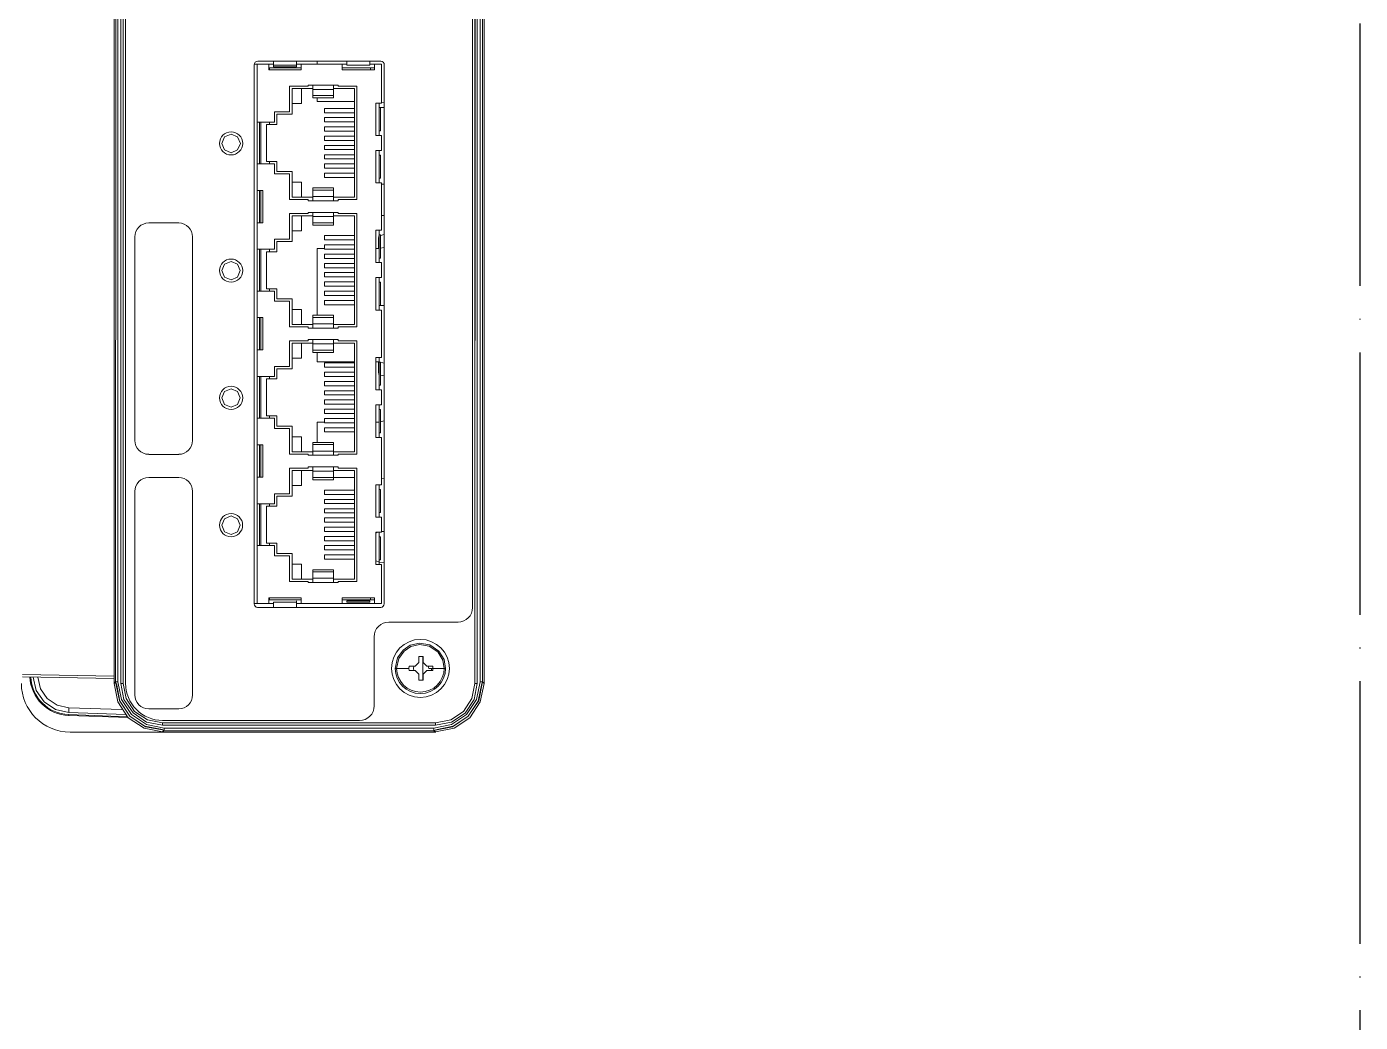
# Model space of a CAD drawing. Header units: millimetres. Extents: x 0 to 3780, y 0 to 2673.
# Drawn here: x 847.8 to 994.2, y 1141.1 to 1250.4 of the extents above; entities that cross this region are included whole.
import ezdxf
from ezdxf.enums import TextEntityAlignment as Align

# ---------------------------------------------------------------- set-up
doc = ezdxf.new("R2010")
doc.units = ezdxf.units.MM
doc.linetypes.add('EPL_DASHDOT', pattern=[1, 0.8, -0.1, 0, -0.1])
for name, color, linetype, lineweight in [('0_1', 7, 'Continuous', 5), ('EPLAN307', 134, 'EPL_DASHDOT', 5), ('EPLAN400', 5, 'Continuous', 5), ('EPLAN500', 7, 'Continuous', 5), ('EPLAN501', 7, 'Continuous', 5), ('EPLAN502', 7, 'Continuous', 5), ('EPLAN503', 7, 'Continuous', 5), ('EPLAN504', 7, 'Continuous', 5)]:
    doc.layers.add(name, color=color, linetype=linetype, lineweight=lineweight)
doc.styles.add('Tahoma', font='')
doc.styles.get('Tahoma').set_extended_font_data('Tahoma')

# ---------------------------------------------------------------- blocks, each defined once
blk = doc.blocks.new('EPLSYM_LibrarySPECIAL_Symbol2_Variant0_Placement1')
at = {"layer": 'EPLAN307', "lineweight": 25, "ltscale": 36}
blk.add_lwpolyline([(0, -1238.76), (720, -1238.76), (720, 0), (0, 0)], close=True, dxfattribs=at)
at = {"layer": 'EPLAN400', "color": 5, "style": 'Tahoma'}
blk.add_attdef('88_20010', text='', height=2.26, dxfattribs=at).set_placement((-1.5, -0.95), align=Align.TOP_RIGHT)
at = {"layer": 'EPLAN500', "color": 7, "style": 'Tahoma'}
blk.add_attdef('88_20027', text='', height=1.63, dxfattribs=at).set_placement((-1.5, -4.58), align=Align.TOP_RIGHT)
at = {"layer": 'EPLAN501', "color": 7, "style": 'Tahoma'}
blk.add_attdef('88_20011', text='', height=18.06, dxfattribs=at).set_placement((-1.5, -13.26), align=Align.TOP_RIGHT)
at = {"layer": 'EPLAN502', "color": 7, "style": 'Tahoma'}
blk.add_attdef('88_20025', text='', height=1.63, dxfattribs=at).set_placement((-1.5, -12.68), align=Align.TOP_RIGHT)
at = {"layer": 'EPLAN503', "color": 7, "style": 'Tahoma'}
blk.add_attdef('88_20024', text='', height=1.63, dxfattribs=at).set_placement((-1.5, -15.38), align=Align.TOP_RIGHT)
at = {"layer": 'EPLAN504', "color": 7, "style": 'Tahoma'}
blk.add_attdef('88_20901[1]', text='', height=1.63, dxfattribs=at).set_placement((-1.5, -7.28), align=Align.TOP_RIGHT)

msp = doc.modelspace()

# ---------------------------------------------------------------- linework, layer by layer
at = {"layer": '0_1', "color": 7, "linetype": 'Continuous', "lineweight": 0, "ltscale": 25.4}
for p, q in [((857.43, 1320.02), (857.42, 1178.3)), ((857.42, 1178.3), (857.43, 1320.02)), ((857.61, 1319.85), (857.59, 1178.48)), ((857.86, 1319.85), (857.84, 1178.48)), ((858.18, 1320.04), (858.16, 1178.29)), ((897.29, 1178.28), (897.31, 1320.04)), ((897.61, 1178.47), (897.63, 1319.85)), ((897.86, 1178.47), (897.88, 1319.85)), ((898.04, 1178.3), (898.06, 1320.02)), ((898.06, 1320.02), (898.04, 1178.3)), ((898.06, 1319.73), (898.06, 1178.29)), ((872.81, 1246.21), (872.81, 1246.21)), ((873.14, 1246.27), (873.14, 1239.92)), ((873.14, 1246.27), (874.41, 1246.27)), ((873.19, 1246.59), (886.71, 1246.59)), ((873.19, 1246.59), (873.19, 1246.59)), ((877.96, 1246.27), (877.96, 1245.66)), ((877.96, 1246.27), (882.46, 1246.27)), ((886.02, 1246.27), (886.78, 1246.27)), ((886.71, 1246.59), (886.71, 1246.59)), ((887.09, 1246.21), (887.09, 1246.21)), ((874.41, 1245.89), (874.48, 1245.89)), ((874.48, 1245.89), (874.48, 1245.66)), ((885.56, 1245.89), (882.46, 1245.89)), ((886.02, 1245.66), (882.46, 1245.66)), ((878.72, 1243.85), (876.69, 1243.85)), ((879.23, 1243.59), (876.97, 1243.59)), ((876.97, 1243.59), (876.97, 1240.78)), ((881.52, 1243.98), (879.23, 1243.98)), ((879.23, 1243.98), (879.23, 1243.51)), ((879.23, 1243.51), (881.52, 1243.51)), ((882.02, 1243.98), (881.52, 1243.98)), ((881.52, 1243.98), (881.52, 1243.51)), ((883.81, 1243.59), (881.52, 1243.59)), ((881.52, 1242.82), (881.52, 1243.51)), ((884.06, 1243.85), (882.02, 1243.85)), ((883.81, 1243.59), (883.81, 1231.67)), ((879.23, 1242.82), (879.23, 1242.57)), ((879.23, 1242.82), (881.52, 1242.82)), ((879.23, 1242.57), (881.52, 1242.57)), ((881.52, 1242.82), (881.52, 1242.57)), ((876.69, 1241.03), (875.04, 1241.03)), ((876.97, 1240.78), (875.3, 1240.78)), ((883.81, 1240.95), (880.51, 1240.95)), ((883.81, 1240.41), (880.51, 1240.41)), ((886.53, 1241.5), (886.66, 1241.5)), ((875.04, 1239.92), (873.14, 1239.92)), ((873.14, 1239.92), (873.14, 1235.34)), ((874.48, 1239.66), (874.48, 1239.92)), ((883.81, 1239.94), (880.51, 1239.94)), ((883.81, 1239.39), (880.51, 1239.39)), ((883.81, 1238.92), (880.51, 1238.92)), ((883.81, 1238.37), (880.51, 1238.37)), ((883.81, 1237.9), (880.51, 1237.9)), ((883.81, 1237.36), (880.51, 1237.36)), ((883.81, 1236.34), (880.51, 1236.34)), ((883.81, 1235.87), (880.51, 1235.87)), ((886.78, 1236.81), (886.17, 1236.81)), ((873.14, 1235.34), (875.04, 1235.34)), ((874.48, 1235.6), (874.15, 1235.6)), ((874.48, 1235.6), (875.3, 1235.6)), ((875.3, 1235.6), (875.3, 1234.48)), ((875.3, 1234.48), (876.97, 1234.48)), ((876.97, 1234.48), (876.97, 1231.67)), ((883.81, 1235.33), (880.51, 1235.33)), ((883.81, 1234.31), (880.51, 1234.31)), ((886.17, 1233.25), (886.78, 1233.25)), ((876.69, 1231.41), (878.72, 1231.41)), ((881.52, 1232.69), (879.23, 1232.69)), ((879.23, 1232.69), (879.23, 1232.45)), ((879.23, 1231.75), (879.23, 1232.45)), ((879.23, 1232.45), (881.52, 1232.45)), ((879.23, 1231.75), (879.23, 1231.28)), ((881.52, 1231.75), (879.23, 1231.75)), ((882.02, 1231.41), (884.06, 1231.41)), ((878.72, 1229.88), (876.69, 1229.88)), ((878.72, 1231.28), (879.23, 1231.28)), ((879.23, 1230.01), (878.72, 1230.01)), ((879.23, 1231.28), (881.52, 1231.28)), ((881.52, 1230.01), (879.23, 1230.01)), ((879.23, 1230.01), (879.23, 1229.54)), ((884.06, 1229.88), (882.02, 1229.88)), ((879.23, 1229.54), (881.52, 1229.54)), ((879.23, 1228.85), (879.23, 1228.6)), ((879.23, 1228.6), (881.52, 1228.6)), ((883.81, 1229.62), (881.52, 1229.62)), ((886.78, 1228.04), (886.17, 1228.04)), ((875.04, 1225.95), (873.14, 1225.95)), ((874.48, 1225.69), (874.48, 1225.95)), ((875.3, 1226.81), (875.3, 1225.69)), ((886.17, 1224.49), (886.78, 1224.49)), ((883.81, 1223.93), (880.51, 1223.93)), ((873.14, 1221.37), (875.04, 1221.37)), ((874.48, 1221.63), (875.3, 1221.63)), ((875.3, 1221.63), (875.3, 1220.51)), ((883.81, 1222.37), (880.51, 1222.37)), ((875.04, 1220.26), (876.69, 1220.26)), ((875.3, 1220.51), (876.97, 1220.51)), ((876.97, 1220.51), (876.97, 1217.7)), ((883.81, 1220.89), (880.51, 1220.89)), ((886.66, 1219.79), (886.53, 1219.79)), ((881.52, 1218.72), (879.23, 1218.72)), ((879.23, 1218.72), (879.23, 1218.48)), ((879.23, 1217.78), (879.23, 1218.48)), ((879.23, 1218.48), (881.52, 1218.48)), ((881.52, 1218.72), (881.52, 1218.48)), ((881.52, 1218.48), (881.52, 1217.78)), ((876.69, 1217.44), (878.72, 1217.44)), ((879.23, 1217.78), (879.23, 1217.31)), ((881.52, 1217.78), (879.23, 1217.78)), ((879.23, 1217.31), (881.52, 1217.31)), ((881.52, 1217.78), (881.52, 1217.31)), ((883.81, 1217.7), (881.52, 1217.7)), ((881.52, 1217.31), (882.02, 1217.31)), ((882.02, 1217.44), (884.06, 1217.44)), ((878.72, 1215.91), (876.69, 1215.91)), ((879.23, 1215.65), (876.97, 1215.65)), ((876.97, 1215.65), (876.97, 1212.84)), ((881.52, 1216.04), (879.23, 1216.04)), ((879.23, 1216.04), (879.23, 1215.57)), ((879.23, 1215.57), (879.23, 1214.88)), ((884.06, 1215.91), (882.02, 1215.91)), ((873.14, 1214.9), (873.75, 1214.9)), ((877.99, 1214.01), (876.97, 1214.01)), ((879.23, 1214.88), (879.23, 1214.63)), ((879.23, 1214.88), (881.52, 1214.88)), ((879.23, 1214.63), (881.52, 1214.63)), ((886.78, 1214.07), (886.17, 1214.07)), ((876.69, 1213.09), (875.04, 1213.09)), ((876.97, 1212.84), (875.3, 1212.84)), ((883.81, 1213.01), (880.51, 1213.01)), ((883.81, 1212.47), (880.51, 1212.47)), ((875.04, 1211.98), (873.14, 1211.98)), ((873.39, 1211.98), (873.39, 1207.4)), ((875.3, 1211.72), (874.48, 1211.72)), ((883.81, 1212), (880.51, 1212)), ((883.81, 1211.45), (880.51, 1211.45)), ((883.81, 1210.98), (880.51, 1210.98)), ((883.81, 1210.43), (880.51, 1210.43)), ((883.81, 1209.96), (880.51, 1209.96)), ((883.81, 1209.42), (880.51, 1209.42)), ((886.17, 1210.52), (886.78, 1210.52)), ((883.81, 1208.95), (880.51, 1208.95)), ((883.81, 1208.4), (880.51, 1208.4)), ((883.81, 1207.93), (880.51, 1207.93)), ((873.14, 1207.4), (875.04, 1207.4)), ((874.48, 1207.4), (874.48, 1207.66)), ((874.48, 1207.66), (875.3, 1207.66)), ((875.3, 1207.66), (875.3, 1206.54)), ((875.3, 1206.54), (876.97, 1206.54)), ((876.97, 1206.54), (876.97, 1203.73)), ((883.81, 1207.39), (880.51, 1207.39)), ((875.04, 1206.29), (876.69, 1206.29)), ((883.81, 1206.37), (880.51, 1206.37)), ((886.17, 1205.31), (886.78, 1205.31)), ((873.75, 1204.48), (873.14, 1204.48)), ((881.52, 1204.75), (879.23, 1204.75)), ((883.81, 1203.73), (881.52, 1203.73)), ((876.69, 1203.47), (878.72, 1203.47)), ((879.23, 1202.07), (878.72, 1202.07)), ((878.72, 1202.07), (878.72, 1201.94)), ((879.23, 1203.34), (881.52, 1203.34)), ((881.52, 1202.07), (879.23, 1202.07)), ((879.23, 1202.07), (879.23, 1201.6)), ((881.52, 1202.07), (881.52, 1201.6)), ((882.02, 1203.47), (884.06, 1203.47)), ((873.14, 1200.93), (873.14, 1198.01)), ((878.72, 1201.94), (876.69, 1201.94)), ((879.23, 1201.6), (879.23, 1200.91)), ((879.23, 1200.91), (879.23, 1200.66)), ((879.23, 1200.91), (881.52, 1200.91)), ((879.23, 1200.66), (881.52, 1200.66)), ((883.81, 1201.68), (881.52, 1201.68)), ((881.52, 1200.91), (881.52, 1200.66)), ((884.06, 1201.94), (882.02, 1201.94)), ((883.81, 1201.68), (883.81, 1189.76)), ((876.69, 1199.12), (875.04, 1199.12)), ((886.78, 1200.1), (886.17, 1200.1)), ((875.04, 1198.01), (873.14, 1198.01)), ((873.14, 1198.01), (873.14, 1193.43)), ((874.15, 1197.75), (874.15, 1193.69)), ((875.3, 1197.75), (874.48, 1197.75)), ((875.3, 1198.87), (875.3, 1197.75)), ((886.17, 1196.55), (886.78, 1196.55)), ((886.78, 1194.9), (886.17, 1194.9)), ((873.14, 1193.43), (875.04, 1193.43)), ((874.48, 1193.43), (874.48, 1193.69)), ((875.3, 1193.69), (875.3, 1192.57)), ((875.04, 1192.32), (876.69, 1192.32)), ((875.3, 1192.57), (876.97, 1192.57)), ((881.52, 1190.78), (879.23, 1190.78)), ((879.23, 1190.78), (879.23, 1190.54)), ((879.23, 1190.54), (881.52, 1190.54)), ((881.52, 1190.78), (881.52, 1190.54)), ((881.52, 1190.54), (881.52, 1189.84)), ((886.17, 1191.34), (886.78, 1191.34)), ((876.69, 1189.5), (878.72, 1189.5)), ((879.23, 1189.76), (876.97, 1189.76)), ((878.72, 1189.5), (878.72, 1189.37)), ((878.72, 1189.37), (879.23, 1189.37)), ((879.23, 1189.84), (879.23, 1189.37)), ((879.23, 1189.37), (881.52, 1189.37)), ((881.52, 1189.84), (881.52, 1189.37)), ((883.81, 1189.76), (881.52, 1189.76)), ((882.02, 1189.5), (884.06, 1189.5)), ((877.96, 1187.69), (874.41, 1187.69)), ((874.41, 1187.69), (874.41, 1187.08)), ((874.48, 1187.69), (874.48, 1187.47)), ((877.96, 1187.47), (874.48, 1187.47)), ((877.96, 1187.08), (877.96, 1187.69)), ((885.56, 1187.47), (882.46, 1187.47)), ((872.8, 1187.03), (872.8, 1187.03)), ((874.41, 1187.08), (873.14, 1187.08)), ((886.7, 1186.65), (873.18, 1186.65)), ((873.18, 1186.65), (873.18, 1186.65)), ((882.46, 1187.08), (877.96, 1187.08)), ((886.78, 1187.08), (886.02, 1187.08)), ((886.7, 1186.65), (886.7, 1186.65)), ((887.08, 1187.03), (887.08, 1187.03)), ((887.58, 1185.03), (895.18, 1185.02)), ((889.79, 1179.95), (889.81, 1180.2)), ((889.81, 1180.2), (890.47, 1180.2)), ((890.87, 1180.6), (890.47, 1180.2)), ((890.87, 1181.25), (890.87, 1180.6)), ((891.37, 1181.24), (891.37, 1180.6)), ((891.77, 1180.2), (891.37, 1180.6)), ((891.77, 1180.2), (892.41, 1180.2)), ((892.41, 1180.2), (892.43, 1179.95)), ((857.42, 1178.84), (847.37, 1179.02)), ((888.28, 1179.95), (888.44, 1179.95)), ((888.44, 1179.95), (889.79, 1179.95)), ((889.81, 1179.7), (889.79, 1179.95)), ((889.81, 1179.7), (890.47, 1179.7)), ((890.47, 1179.7), (890.87, 1179.3)), ((890.87, 1179.3), (890.87, 1178.65)), ((891.37, 1179.3), (891.77, 1179.7)), ((891.37, 1179.3), (891.37, 1178.65)), ((891.77, 1179.7), (892.41, 1179.7)), ((892.43, 1179.95), (893.67, 1179.95)), ((893.67, 1179.95), (893.82, 1179.95)), ((857.59, 1178.48), (857.42, 1178.3)), ((857.42, 1178.3), (857.42, 1178.3)), ((857.84, 1178.48), (857.59, 1178.48)), ((858.41, 1178.29), (858.16, 1178.29)), ((897.04, 1178.28), (897.29, 1178.28)), ((897.61, 1178.47), (897.86, 1178.47)), ((897.86, 1178.47), (898.04, 1178.3)), ((898.04, 1178.3), (898.04, 1178.3)), ((858.68, 1174.9), (852.45, 1175.12)), ((864.52, 1175.5), (861.22, 1175.5)), ((862.74, 1174.23), (884.38, 1174.23)), ((892.73, 1172.96), (852.59, 1172.96)), ((862.74, 1173.98), (862.73, 1173.97)), ((862.73, 1173.72), (862.73, 1173.97)), ((892.72, 1173.97), (862.73, 1173.97)), ((862.73, 1173.72), (892.72, 1173.71)), ((862.74, 1173.98), (892.71, 1173.98)), ((862.92, 1173.15), (862.75, 1172.97)), ((862.75, 1172.97), (892.71, 1172.97)), ((892.71, 1172.97), (862.75, 1172.97)), ((862.92, 1173.4), (892.53, 1173.4)), ((862.92, 1173.4), (862.92, 1173.15)), ((862.92, 1173.15), (892.53, 1173.14)), ((892.53, 1173.4), (892.53, 1173.14)), ((892.53, 1173.14), (892.71, 1172.97)), ((892.72, 1173.97), (892.71, 1173.98)), ((892.72, 1173.97), (892.72, 1173.71))]:
    msp.add_line(p, q, dxfattribs=at)
at = {"layer": '0_1', "color": 144, "linetype": 'Continuous', "lineweight": 0, "ltscale": 25.4}
for p, q in [((858.41, 1178.29), (858.43, 1320.04)), ((858.44, 1320.03), (858.42, 1178.3)), ((858.69, 1320.03), (858.68, 1178.3)), ((896.78, 1186.62), (896.79, 1320.03)), ((897.03, 1178.29), (897.05, 1320.03)), ((897.06, 1320.04), (897.04, 1178.28)), ((897.04, 1178.81), (897.04, 1249.16)), ((872.8, 1187.03), (872.81, 1246.21)), ((872.82, 1246.27), (873.14, 1246.27)), ((874.41, 1246.27), (874.41, 1245.66)), ((874.92, 1246.27), (874.41, 1246.27)), ((874.92, 1246.15), (874.92, 1246.59)), ((874.92, 1246.15), (874.92, 1246)), ((877.46, 1246.15), (874.92, 1246.15)), ((877.46, 1246), (874.92, 1246)), ((877.46, 1246.59), (877.46, 1246.15)), ((877.96, 1246.27), (877.46, 1246.27)), ((877.46, 1246), (877.46, 1246.15)), ((879.72, 1246.59), (879.72, 1246.27)), ((882.46, 1246.27), (882.46, 1245.66)), ((882.46, 1246.27), (882.97, 1246.27)), ((882.97, 1246.15), (882.97, 1246.59)), ((885.51, 1246.15), (882.97, 1246.15)), ((885.51, 1246.59), (885.51, 1246.15)), ((885.51, 1246.27), (886.02, 1246.27)), ((886.02, 1246.27), (886.02, 1245.66)), ((886.78, 1246.27), (886.78, 1242.01)), ((887.09, 1246.21), (887.08, 1187.03)), ((877.96, 1245.66), (874.41, 1245.66)), ((877.96, 1245.89), (874.48, 1245.89)), ((886.02, 1245.89), (885.56, 1245.89)), ((885.56, 1245.89), (885.56, 1245.66)), ((876.69, 1243.85), (876.69, 1241.03)), ((877.99, 1243.59), (877.99, 1241.95)), ((879.23, 1243.98), (878.72, 1243.98)), ((878.72, 1243.98), (878.72, 1243.85)), ((879.23, 1243.51), (879.23, 1242.82)), ((882.02, 1243.85), (882.02, 1243.98)), ((884.06, 1231.41), (884.06, 1243.85)), ((877.99, 1241.95), (876.97, 1241.95)), ((879.72, 1242.57), (879.72, 1242.18)), ((879.72, 1242.18), (883.81, 1242.18)), ((886.78, 1242.01), (886.17, 1242.01)), ((886.17, 1242.01), (886.17, 1238.46)), ((886.53, 1242.01), (886.53, 1241.5)), ((886.78, 1242.12), (887.09, 1242.05)), ((875.04, 1241.03), (875.04, 1239.92)), ((875.3, 1240.78), (875.3, 1239.66)), ((883.81, 1241.42), (880.51, 1241.42)), ((880.51, 1240.95), (880.51, 1241.42)), ((880.51, 1239.94), (880.51, 1240.41)), ((886.53, 1238.96), (886.53, 1241.5)), ((886.66, 1241.5), (886.66, 1238.96)), ((886.66, 1241.5), (887.09, 1241.5)), ((873.39, 1239.92), (873.39, 1235.34)), ((873.52, 1239.92), (873.52, 1235.34)), ((874.48, 1239.66), (874.15, 1239.66)), ((874.15, 1239.66), (874.15, 1235.6)), ((875.3, 1239.66), (874.48, 1239.66)), ((880.51, 1238.92), (880.51, 1239.39)), ((886.53, 1238.96), (886.53, 1238.46)), ((886.66, 1238.96), (886.53, 1238.96)), ((880.51, 1237.9), (880.51, 1238.37)), ((880.51, 1236.89), (880.51, 1237.36)), ((886.17, 1238.46), (886.78, 1238.46)), ((886.78, 1238.46), (886.78, 1236.81)), ((883.81, 1236.89), (880.51, 1236.89)), ((880.51, 1235.87), (880.51, 1236.34)), ((886.17, 1236.81), (886.17, 1233.25)), ((886.53, 1236.81), (886.53, 1236.3)), ((886.53, 1236.3), (886.66, 1236.3)), ((886.53, 1233.76), (886.53, 1236.3)), ((886.66, 1236.3), (886.66, 1233.76)), ((873.14, 1235.34), (873.14, 1232.42)), ((874.48, 1235.34), (874.48, 1235.6)), ((875.04, 1235.34), (875.04, 1234.23)), ((880.51, 1234.86), (880.51, 1235.33)), ((883.81, 1234.86), (880.51, 1234.86)), ((880.51, 1233.84), (880.51, 1234.31)), ((875.04, 1234.23), (876.69, 1234.23)), ((876.69, 1234.23), (876.69, 1231.41)), ((876.97, 1233.31), (877.99, 1233.31)), ((877.99, 1233.31), (877.99, 1231.67)), ((883.81, 1233.84), (880.51, 1233.84)), ((886.53, 1233.76), (886.53, 1233.25)), ((886.66, 1233.76), (886.53, 1233.76)), ((886.78, 1233.25), (886.78, 1228.04)), ((873.75, 1232.42), (873.14, 1232.42)), ((873.14, 1232.42), (873.14, 1228.87)), ((873.39, 1232.42), (873.39, 1228.87)), ((873.52, 1232.42), (873.52, 1228.87)), ((873.75, 1228.87), (873.75, 1232.42)), ((879.23, 1231.67), (876.97, 1231.67)), ((878.72, 1231.41), (878.72, 1231.28)), ((881.52, 1232.45), (881.52, 1232.69)), ((881.52, 1232.45), (881.52, 1231.75)), ((881.52, 1231.28), (881.52, 1231.75)), ((883.81, 1231.67), (881.52, 1231.67)), ((881.52, 1231.28), (881.52, 1231.67)), ((882.02, 1231.28), (882.02, 1231.41)), ((876.69, 1229.88), (876.69, 1227.06)), ((878.72, 1230.01), (878.72, 1229.88)), ((881.52, 1231.28), (882.02, 1231.28)), ((882.02, 1230.01), (881.52, 1230.01)), ((881.52, 1229.54), (881.52, 1230.01)), ((881.52, 1229.62), (881.52, 1230.01)), ((882.02, 1229.88), (882.02, 1230.01)), ((884.06, 1217.44), (884.06, 1229.88)), ((861.22, 1228.84), (864.53, 1228.84)), ((873.14, 1228.87), (873.14, 1225.95)), ((873.14, 1228.87), (873.75, 1228.87)), ((879.23, 1229.62), (876.97, 1229.62)), ((876.97, 1229.62), (876.97, 1226.81)), ((877.99, 1229.62), (877.99, 1227.98)), ((879.23, 1229.54), (879.23, 1228.85)), ((879.23, 1228.85), (881.52, 1228.85)), ((881.52, 1228.85), (881.52, 1229.54)), ((881.52, 1228.6), (881.52, 1228.85)), ((883.81, 1229.62), (883.81, 1217.7)), ((859.7, 1204.97), (859.7, 1227.32)), ((866.05, 1227.32), (866.05, 1204.97)), ((876.69, 1227.06), (875.04, 1227.06)), ((875.04, 1227.06), (875.04, 1225.95)), ((877.99, 1227.98), (876.97, 1227.98)), ((883.81, 1227.45), (880.51, 1227.45)), ((880.51, 1226.98), (880.51, 1227.45)), ((883.81, 1226.98), (880.51, 1226.98)), ((886.17, 1228.04), (886.17, 1224.49)), ((886.53, 1228.04), (886.53, 1227.53)), ((886.53, 1224.99), (886.53, 1227.53)), ((886.53, 1227.53), (886.66, 1227.53)), ((886.66, 1227.53), (886.66, 1224.99)), ((887.08, 1227.58), (886.68, 1227.47)), ((873.14, 1225.95), (873.14, 1221.37)), ((873.39, 1225.95), (873.39, 1221.37)), ((873.52, 1225.95), (873.52, 1221.37)), ((874.48, 1225.69), (874.15, 1225.69)), ((874.15, 1225.69), (874.15, 1221.63)), ((875.3, 1225.69), (874.48, 1225.69)), ((876.97, 1226.81), (875.3, 1226.81)), ((879.72, 1226.04), (879.72, 1218.72)), ((880.51, 1226.04), (879.72, 1226.04)), ((883.81, 1226.44), (880.51, 1226.44)), ((880.51, 1225.97), (880.51, 1226.44)), ((883.81, 1225.97), (880.51, 1225.97)), ((886.45, 1226.04), (886.17, 1226.04)), ((886.53, 1226.05), (886.45, 1226.04)), ((887.08, 1226.16), (886.66, 1226.08)), ((883.81, 1225.42), (880.51, 1225.42)), ((880.51, 1224.95), (880.51, 1225.42)), ((883.81, 1224.95), (880.51, 1224.95)), ((883.81, 1224.4), (880.51, 1224.4)), ((880.51, 1223.93), (880.51, 1224.4)), ((886.53, 1224.99), (886.53, 1224.49)), ((886.66, 1224.99), (886.53, 1224.99)), ((886.78, 1224.49), (886.78, 1222.84)), ((883.81, 1223.39), (880.51, 1223.39)), ((880.51, 1222.92), (880.51, 1223.39)), ((883.81, 1222.92), (880.51, 1222.92)), ((886.78, 1222.84), (886.17, 1222.84)), ((886.17, 1222.84), (886.17, 1219.28)), ((886.53, 1222.84), (886.53, 1222.33)), ((873.14, 1221.37), (873.14, 1218.45)), ((874.48, 1221.63), (874.15, 1221.63)), ((874.48, 1221.37), (874.48, 1221.63)), ((875.04, 1221.37), (875.04, 1220.26)), ((880.51, 1221.9), (880.51, 1222.37)), ((883.81, 1221.9), (880.51, 1221.9)), ((883.81, 1221.36), (880.51, 1221.36)), ((880.51, 1220.89), (880.51, 1221.36)), ((886.53, 1222.33), (886.66, 1222.33)), ((886.53, 1219.79), (886.53, 1222.33)), ((886.66, 1222.33), (886.66, 1219.79)), ((876.69, 1220.26), (876.69, 1217.44)), ((883.81, 1220.34), (880.51, 1220.34)), ((880.51, 1219.87), (880.51, 1220.34)), ((883.81, 1219.87), (880.51, 1219.87)), ((886.53, 1219.79), (886.53, 1219.28)), ((887.08, 1219.79), (886.66, 1219.79)), ((873.75, 1218.45), (873.14, 1218.45)), ((873.14, 1218.45), (873.14, 1214.9)), ((873.39, 1218.45), (873.39, 1214.9)), ((873.52, 1218.45), (873.52, 1214.9)), ((873.75, 1214.9), (873.75, 1218.45)), ((876.97, 1219.34), (877.99, 1219.34)), ((877.99, 1219.34), (877.99, 1217.7)), ((886.17, 1219.28), (886.78, 1219.28)), ((886.78, 1219.28), (886.78, 1214.07)), ((879.23, 1217.7), (876.97, 1217.7)), ((878.72, 1217.44), (878.72, 1217.31)), ((878.72, 1217.31), (879.23, 1217.31)), ((882.02, 1217.31), (882.02, 1217.44)), ((876.69, 1215.91), (876.69, 1213.09)), ((877.99, 1215.65), (877.99, 1214.01)), ((879.23, 1216.04), (878.72, 1216.04)), ((878.72, 1216.04), (878.72, 1215.91)), ((879.23, 1215.57), (881.52, 1215.57)), ((882.02, 1216.04), (881.52, 1216.04)), ((881.52, 1215.57), (881.52, 1216.04)), ((881.52, 1215.65), (881.52, 1216.04)), ((883.81, 1215.65), (881.52, 1215.65)), ((881.52, 1214.88), (881.52, 1215.57)), ((882.02, 1215.91), (882.02, 1216.04)), ((883.81, 1215.65), (883.81, 1203.73)), ((884.06, 1203.47), (884.06, 1215.91)), ((873.14, 1214.9), (873.14, 1211.98)), ((879.72, 1214.63), (879.72, 1213.59)), ((881.52, 1214.63), (881.52, 1214.88)), ((886.17, 1214.07), (886.17, 1210.52)), ((886.53, 1214.07), (886.53, 1213.56)), ((875.04, 1213.09), (875.04, 1211.98)), ((875.3, 1212.84), (875.3, 1211.72)), ((879.72, 1213.59), (883.81, 1213.59)), ((883.81, 1213.48), (880.51, 1213.48)), ((880.51, 1213.01), (880.51, 1213.48)), ((880.51, 1212), (880.51, 1212.47)), ((886.17, 1213.59), (886.45, 1213.59)), ((886.53, 1211.02), (886.53, 1213.56)), ((886.53, 1213.56), (886.66, 1213.56)), ((886.66, 1213.56), (886.66, 1211.02)), ((873.14, 1211.98), (873.14, 1207.4)), ((873.52, 1211.98), (873.52, 1207.4)), ((874.48, 1211.72), (874.15, 1211.72)), ((874.15, 1211.72), (874.15, 1207.66)), ((874.48, 1211.72), (874.48, 1211.98)), ((880.51, 1210.98), (880.51, 1211.45)), ((886.53, 1211.02), (886.53, 1210.52)), ((886.66, 1211.02), (886.53, 1211.02)), ((886.72, 1212.15), (887.08, 1212.06)), ((880.51, 1209.96), (880.51, 1210.43)), ((880.51, 1208.95), (880.51, 1209.42)), ((886.78, 1210.52), (886.78, 1208.87)), ((880.51, 1207.93), (880.51, 1208.4)), ((886.78, 1208.87), (886.17, 1208.87)), ((886.17, 1208.87), (886.17, 1205.31)), ((886.53, 1208.87), (886.53, 1208.36)), ((886.53, 1208.36), (886.66, 1208.36)), ((886.53, 1205.82), (886.53, 1208.36)), ((886.66, 1208.36), (886.66, 1205.82)), ((873.14, 1207.4), (873.14, 1204.48)), ((874.48, 1207.66), (874.15, 1207.66)), ((875.04, 1207.4), (875.04, 1206.29)), ((879.72, 1206.99), (879.72, 1204.75)), ((880.51, 1206.99), (879.72, 1206.99)), ((880.51, 1206.92), (880.51, 1207.39)), ((883.81, 1206.92), (880.51, 1206.92)), ((886.45, 1206.99), (886.17, 1206.99)), ((886.53, 1207), (886.45, 1206.99)), ((887.08, 1207.11), (886.66, 1207.03)), ((876.69, 1206.29), (876.69, 1203.47)), ((876.97, 1205.37), (877.99, 1205.37)), ((877.99, 1205.37), (877.99, 1203.73)), ((880.51, 1205.9), (880.51, 1206.37)), ((883.81, 1205.9), (880.51, 1205.9)), ((886.53, 1205.82), (886.53, 1205.31)), ((886.66, 1205.82), (886.53, 1205.82)), ((886.78, 1205.31), (886.78, 1200.1)), ((873.14, 1204.48), (873.14, 1200.93)), ((873.39, 1204.48), (873.39, 1200.93)), ((873.52, 1204.48), (873.52, 1200.93)), ((873.75, 1200.93), (873.75, 1204.48)), ((879.23, 1203.73), (876.97, 1203.73)), ((879.23, 1204.75), (879.23, 1204.51)), ((879.23, 1204.51), (881.52, 1204.51)), ((879.23, 1203.81), (879.23, 1204.51)), ((881.52, 1203.81), (879.23, 1203.81)), ((879.23, 1203.81), (879.23, 1203.34)), ((879.23, 1203.73), (879.23, 1203.34)), ((881.52, 1204.51), (881.52, 1204.75)), ((881.52, 1204.51), (881.52, 1203.81)), ((881.52, 1203.34), (881.52, 1203.81)), ((881.52, 1203.34), (881.52, 1203.73)), ((864.52, 1203.44), (861.22, 1203.44)), ((878.72, 1203.47), (878.72, 1203.34)), ((878.72, 1203.34), (879.23, 1203.34)), ((881.52, 1203.34), (882.02, 1203.34)), ((882.02, 1202.07), (881.52, 1202.07)), ((882.02, 1203.34), (882.02, 1203.47)), ((882.02, 1201.94), (882.02, 1202.07)), ((861.22, 1200.9), (864.52, 1200.9)), ((873.14, 1200.93), (873.75, 1200.93)), ((876.69, 1201.94), (876.69, 1199.12)), ((879.23, 1201.68), (876.97, 1201.68)), ((876.97, 1201.68), (876.97, 1198.87)), ((877.99, 1201.68), (877.99, 1200.04)), ((879.23, 1201.6), (881.52, 1201.6)), ((881.52, 1200.91), (881.52, 1201.6)), ((881.52, 1200.9), (883.81, 1200.9)), ((884.06, 1189.5), (884.06, 1201.94)), ((886.78, 1200.84), (887.08, 1200.78)), ((859.69, 1177.03), (859.7, 1199.38)), ((866.05, 1199.38), (866.04, 1177.03)), ((875.04, 1199.12), (875.04, 1198.01)), ((877.99, 1200.04), (876.97, 1200.04)), ((883.81, 1199.51), (880.51, 1199.51)), ((880.51, 1199.04), (880.51, 1199.51)), ((886.17, 1200.1), (886.17, 1196.55)), ((886.53, 1200.1), (886.53, 1199.59)), ((886.53, 1197.05), (886.53, 1199.59)), ((886.53, 1199.59), (886.66, 1199.59)), ((886.66, 1199.59), (886.66, 1197.05)), ((873.39, 1198.01), (873.39, 1193.43)), ((873.52, 1198.01), (873.52, 1193.43)), ((874.48, 1197.75), (874.15, 1197.75)), ((874.48, 1197.75), (874.48, 1198.01)), ((876.97, 1198.87), (875.3, 1198.87)), ((883.81, 1199.04), (880.51, 1199.04)), ((883.81, 1198.5), (880.51, 1198.5)), ((880.51, 1198.03), (880.51, 1198.5)), ((883.81, 1198.03), (880.51, 1198.03)), ((883.81, 1197.48), (880.51, 1197.48)), ((880.51, 1197.01), (880.51, 1197.48)), ((883.81, 1197.01), (880.51, 1197.01)), ((883.81, 1196.46), (880.51, 1196.46)), ((880.51, 1195.99), (880.51, 1196.46)), ((886.53, 1197.05), (886.53, 1196.55)), ((886.66, 1197.05), (886.53, 1197.05)), ((886.78, 1196.55), (886.78, 1194.9)), ((883.81, 1195.99), (880.51, 1195.99)), ((883.81, 1195.45), (880.51, 1195.45)), ((880.51, 1194.98), (880.51, 1195.45)), ((883.81, 1194.98), (880.51, 1194.98)), ((886.15, 1194.8), (886.39, 1194.9)), ((886.17, 1194.9), (886.17, 1191.34)), ((886.53, 1194.9), (886.53, 1194.39)), ((886.77, 1194.99), (887.08, 1194.99)), ((873.14, 1193.43), (873.14, 1187.08)), ((874.48, 1193.69), (874.15, 1193.69)), ((874.48, 1193.69), (875.3, 1193.69)), ((875.04, 1193.43), (875.04, 1192.32)), ((883.81, 1194.43), (880.51, 1194.43)), ((880.51, 1193.96), (880.51, 1194.43)), ((883.81, 1193.96), (880.51, 1193.96)), ((883.81, 1193.42), (880.51, 1193.42)), ((880.51, 1192.95), (880.51, 1193.42)), ((886.53, 1194.39), (886.66, 1194.39)), ((886.53, 1191.85), (886.53, 1194.39)), ((886.66, 1194.39), (886.66, 1191.85)), ((876.69, 1192.32), (876.69, 1189.5)), ((876.97, 1192.57), (876.97, 1189.76)), ((883.81, 1192.95), (880.51, 1192.95)), ((883.81, 1192.4), (880.51, 1192.4)), ((880.51, 1191.93), (880.51, 1192.4)), ((883.81, 1191.93), (880.51, 1191.93)), ((886.53, 1191.85), (886.53, 1191.34)), ((886.66, 1191.85), (886.53, 1191.85)), ((876.97, 1191.4), (877.99, 1191.4)), ((877.99, 1191.4), (877.99, 1189.76)), ((879.23, 1189.84), (879.23, 1190.54)), ((886.78, 1191.34), (886.78, 1187.08)), ((881.52, 1189.84), (879.23, 1189.84)), ((881.52, 1189.37), (882.02, 1189.37)), ((882.02, 1189.37), (882.02, 1189.5)), ((874.48, 1187.47), (874.41, 1187.47)), ((886.02, 1187.69), (882.46, 1187.69)), ((882.46, 1187.69), (882.46, 1187.08)), ((885.56, 1187.69), (885.56, 1187.47)), ((886.02, 1187.47), (885.56, 1187.47)), ((886.02, 1187.08), (886.02, 1187.69)), ((873.14, 1187.08), (872.8, 1187.08)), ((874.92, 1187.08), (874.41, 1187.08)), ((877.46, 1187.2), (874.92, 1187.2)), ((874.92, 1186.65), (874.92, 1187.2)), ((877.46, 1187.35), (877.46, 1187.2)), ((877.46, 1187.2), (877.46, 1186.65)), ((877.96, 1187.08), (877.46, 1187.08)), ((882.97, 1187.08), (882.46, 1187.08)), ((882.97, 1187.2), (882.97, 1187.35)), ((882.97, 1187.35), (885.51, 1187.35)), ((885.51, 1187.2), (882.97, 1187.2)), ((885.51, 1187.08), (882.97, 1187.08)), ((885.51, 1187.35), (885.51, 1187.2)), ((886.02, 1187.08), (885.51, 1187.08)), ((885.98, 1175.83), (885.98, 1183.43)), ((890.32, 1180.2), (890.28, 1179.95)), ((890.87, 1181.25), (891.37, 1181.24)), ((891.31, 1181.24), (891.31, 1178.65)), ((858.41, 1178.83), (858.42, 1178.83)), ((890.28, 1179.95), (890.32, 1179.7)), ((891.37, 1178.65), (890.87, 1178.65)), ((892.43, 1179.95), (891.96, 1179.95)), ((892.43, 1179.95), (892.41, 1179.7)), ((897.04, 1178.81), (897.03, 1178.81)), ((858.41, 1178.29), (858.42, 1178.3)), ((897.04, 1178.28), (897.03, 1178.29)), ((852.44, 1174.87), (852.44, 1174.78)), ((852.44, 1174.87), (858.92, 1174.64)), ((852.44, 1174.78), (859, 1174.55))]:
    msp.add_line(p, q, dxfattribs=at)
at = {"layer": '0_1', "color": 8, "linetype": 'Continuous', "lineweight": 0, "ltscale": 25.4}
for p, q in [((886.45, 1213.59), (887.08, 1213.47)), ((857.42, 1179.1), (847.37, 1179.27)), ((858.42, 1179.08), (858.41, 1179.08)), ((892.27, 1179.95), (892.27, 1179.7)), ((858.27, 1175.42), (852.45, 1175.62)), ((862.75, 1172.97), (862.75, 1172.97)), ((892.71, 1172.97), (892.71, 1172.97))]:
    msp.add_line(p, q, dxfattribs=at)
at = {"layer": '0_1', "color": 7, "linetype": 'Continuous', "lineweight": 0, "ltscale": 25.4}
for points in [[(869.25, 1237.58), (869.55, 1238.29), (870.27, 1238.59), (870.99, 1238.29), (871.29, 1237.58)], [(869.25, 1237.58), (869.55, 1236.86), (870.27, 1236.56), (870.99, 1236.86), (871.29, 1237.58)], [(869.25, 1223.61), (869.55, 1224.32), (870.27, 1224.62), (870.99, 1224.32), (871.28, 1223.61)], [(869.25, 1223.61), (869.55, 1222.89), (870.27, 1222.59), (870.99, 1222.89), (871.28, 1223.61)], [(869.25, 1209.64), (869.55, 1208.92), (870.27, 1208.62), (870.98, 1208.92), (871.28, 1209.64)], [(869.25, 1195.67), (869.55, 1196.38), (870.26, 1196.68), (870.98, 1196.38), (871.28, 1195.67)], [(869.25, 1195.67), (869.55, 1194.95), (870.26, 1194.65), (870.98, 1194.95), (871.28, 1195.67)], [(888.44, 1179.95), (888.67, 1181.03), (889.26, 1181.85), (890.01, 1182.34), (890.95, 1182.56), (892.02, 1182.37), (892.95, 1181.75), (893.5, 1180.85), (893.67, 1179.95)], [(862.75, 1172.97), (860.71, 1173.38), (858.98, 1174.53), (857.82, 1176.26), (857.42, 1178.3)], [(857.59, 1178.48), (858, 1176.44), (859.15, 1174.71), (860.88, 1173.55), (862.92, 1173.15)], [(857.67, 1178.3), (858.06, 1176.36), (859.15, 1174.72), (860.8, 1173.61), (862.75, 1173.23)], [(857.84, 1178.48), (858.23, 1176.54), (859.33, 1174.89), (860.98, 1173.79), (862.92, 1173.4)], [(858.16, 1178.29), (858.51, 1176.54), (859.5, 1175.06), (860.98, 1174.06), (862.73, 1173.72)], [(862.73, 1173.97), (861.08, 1174.3), (859.68, 1175.23), (858.74, 1176.63), (858.41, 1178.29)], [(892.53, 1173.4), (894.47, 1173.78), (896.12, 1174.88), (897.22, 1176.53), (897.61, 1178.47)], [(892.53, 1173.14), (894.57, 1173.55), (896.3, 1174.7), (897.46, 1176.43), (897.86, 1178.47)], [(898.04, 1178.3), (897.63, 1176.26), (896.48, 1174.53), (894.75, 1173.37), (892.71, 1172.97)], [(892.71, 1173.22), (894.65, 1173.61), (896.3, 1174.71), (897.4, 1176.35), (897.78, 1178.3)], [(892.72, 1173.71), (894.47, 1174.06), (895.96, 1175.05), (896.95, 1176.53), (897.29, 1178.28)], [(897.04, 1178.28), (896.71, 1176.63), (895.78, 1175.23), (894.38, 1174.3), (892.72, 1173.97)]]:
    msp.add_lwpolyline(points, dxfattribs=at)
at = {"layer": '0_1', "color": 144, "linetype": 'Continuous', "lineweight": 0, "ltscale": 25.4}
for points in [[(886.77, 1233.09), (887.08, 1233.09), (887.08, 1233.09)], [(887.08, 1229.67), (887.08, 1229.67), (886.75, 1229.68)], [(869.25, 1209.64), (869.55, 1210.35), (870.27, 1210.65), (870.99, 1210.35), (871.28, 1209.64)], [(887.08, 1191.57), (886.57, 1191.61), (886.16, 1191.76)], [(893.82, 1179.95), (893.65, 1180.91), (893.06, 1181.85), (892.08, 1182.52), (890.95, 1182.71), (889.94, 1182.48), (889.16, 1181.96), (888.53, 1181.09), (888.28, 1179.95)], [(852.45, 1175.12), (850.98, 1175.45), (849.73, 1176.29), (848.87, 1177.53), (848.54, 1179)]]:
    msp.add_lwpolyline(points, dxfattribs=at)
at = {"layer": '0_1', "color": 8, "linetype": 'Continuous', "lineweight": 0, "ltscale": 25.4}
msp.add_lwpolyline([(852.45, 1175.62), (851.17, 1175.91), (850.08, 1176.64), (849.33, 1177.72), (849.04, 1178.99)], dxfattribs=at)
at = {"layer": '0_1', "color": 144, "linetype": 'Continuous', "lineweight": 0, "ltscale": 25.4}
for centre in [(870.27, 1237.58), (870.27, 1223.61), (870.27, 1209.64), (870.26, 1195.67)]:
    msp.add_circle(centre, 1.27, dxfattribs=at)
at = {"layer": '0_1', "color": 7, "linetype": 'Continuous', "lineweight": 0, "ltscale": 25.4}
msp.add_circle((891.05, 1179.95), 3.18, dxfattribs=at)
at = {"layer": '0_1', "color": 144, "linetype": 'Continuous', "lineweight": 0, "ltscale": 25.4}
for centre, radius, start, end in [((873.19, 1246.21), 0.381, 89.9927, 179.9927), ((864.52, 1227.32), 1.52, 359.9927, 89.9927), ((896.49, 1226.39), 10.05, 174.0133, 181.9891), ((896.49, 1213.24), 10.05, 178.0109, 185.9867), ((861.22, 1204.97), 1.52, 179.9927, 269.9927), ((864.52, 1204.97), 1.52, 269.9927, 359.9927), ((861.22, 1199.38), 1.52, 89.9927, 179.9927), ((891.12, 1179.95), 0.84, 360, 17.3147), ((891.05, 1179.95), 2.77, 180, 0), ((864.52, 1177.03), 1.52, 269.9927, 359.9927)]:
    msp.add_arc(centre, radius, start, end, dxfattribs=at)
at = {"layer": '0_1', "color": 7, "linetype": 'Continuous', "lineweight": 0, "ltscale": 25.4}
for centre, radius, start, end in [((886.71, 1246.21), 0.381, 359.9927, 89.9927), ((861.22, 1227.32), 1.52, 89.9927, 179.9927), ((864.52, 1199.38), 1.52, 359.9927, 89.9927), ((873.18, 1187.03), 0.381, 179.9927, 269.9927), ((886.7, 1187.03), 0.381, 269.9927, 359.9927), ((895.18, 1186.63), 1.6, 269.9927, 359.9927), ((887.58, 1183.43), 1.6, 89.9927, 179.9927), ((852.59, 1179.19), 4.41, 182.3483, 268), ((852.59, 1179.19), 4.32, 182.4171, 268), ((891.05, 1179.95), 2.61, 180, 0), ((862.74, 1178.3), 4.06, 179.9927, 269.9927), ((861.22, 1177.03), 1.52, 179.9927, 269.9927), ((884.38, 1175.83), 1.6, 269.9927, 359.9927), ((856.09, 1175.37), 3.65, 176.0129, 183.9871)]:
    msp.add_arc(centre, radius, start, end, dxfattribs=at)
msp.add_ellipse((852.59, 1178.3), major_axis=(-3.78, -3.78), ratio=0.998783, start_param=5.498396, end_param=7.067974, dxfattribs=at)

# ---------------------------------------------------------------- block references
msp.add_blockref('EPLSYM_LibrarySPECIAL_Symbol2_Variant0_Placement1', (274.24, 1377.69))

doc.saveas('drawing.dxf')
